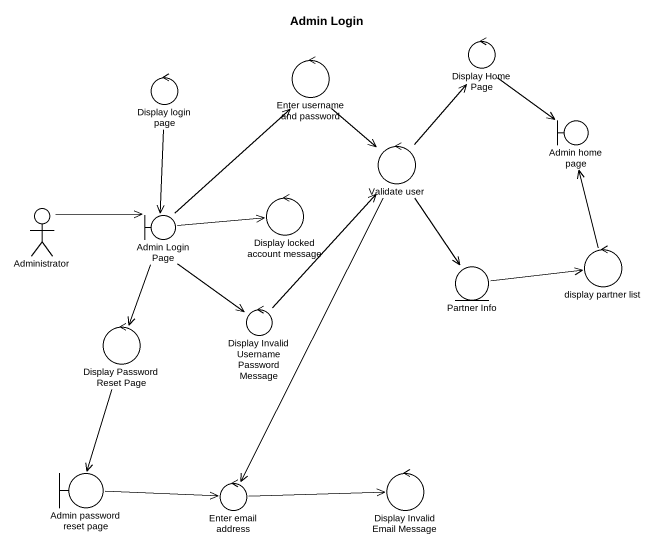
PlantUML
@startuml
title Admin Login
control "Enter username and password" as Enter_username_and_password
control "Display Home Page" as Display_Home_Page
control "Display login page" as Display_login_page
control "Validate user" as Validate_user
boundary "Admin home page" as Admin_home_page
actor Administrator
boundary "Admin Login Page" as Admin_Login_Page
control "Display locked account message" as Display_locked_account
entity "Partner Info" as Partner_Info
control "display partner list" as display_partner_list
control "Display Password Reset Page" as Display_Password_Reset_Page
control "Display Invalid Username Password Message" as Display_Invalid_Username
boundary "Admin password reset page" as Admin_password_reset_page
control "Enter email address" as Enter_email_address
control "Display Invalid Email Message" as Display_Invalid_Email
Enter_username_and_password --> Validate_user
Display_Home_Page --> Admin_home_page
Display_login_page --> Admin_Login_Page
Validate_user -up-> Display_Home_Page
Validate_user --> Partner_Info
Validate_user --> Enter_email_address
Administrator -right-> Admin_Login_Page
Admin_Login_Page -up-> Enter_username_and_password
Admin_Login_Page -right-> Display_locked_account
Admin_Login_Page --> Display_Password_Reset_Page
Admin_Login_Page --> Display_Invalid_Username
Partner_Info -right-> display_partner_list
display_partner_list -up-> Admin_home_page
Display_Password_Reset_Page --> Admin_password_reset_page
Display_Invalid_Username -up-> Validate_user
Admin_password_reset_page -right-> Enter_email_address
Enter_email_address -right-> Display_Invalid_Email
@enduml
